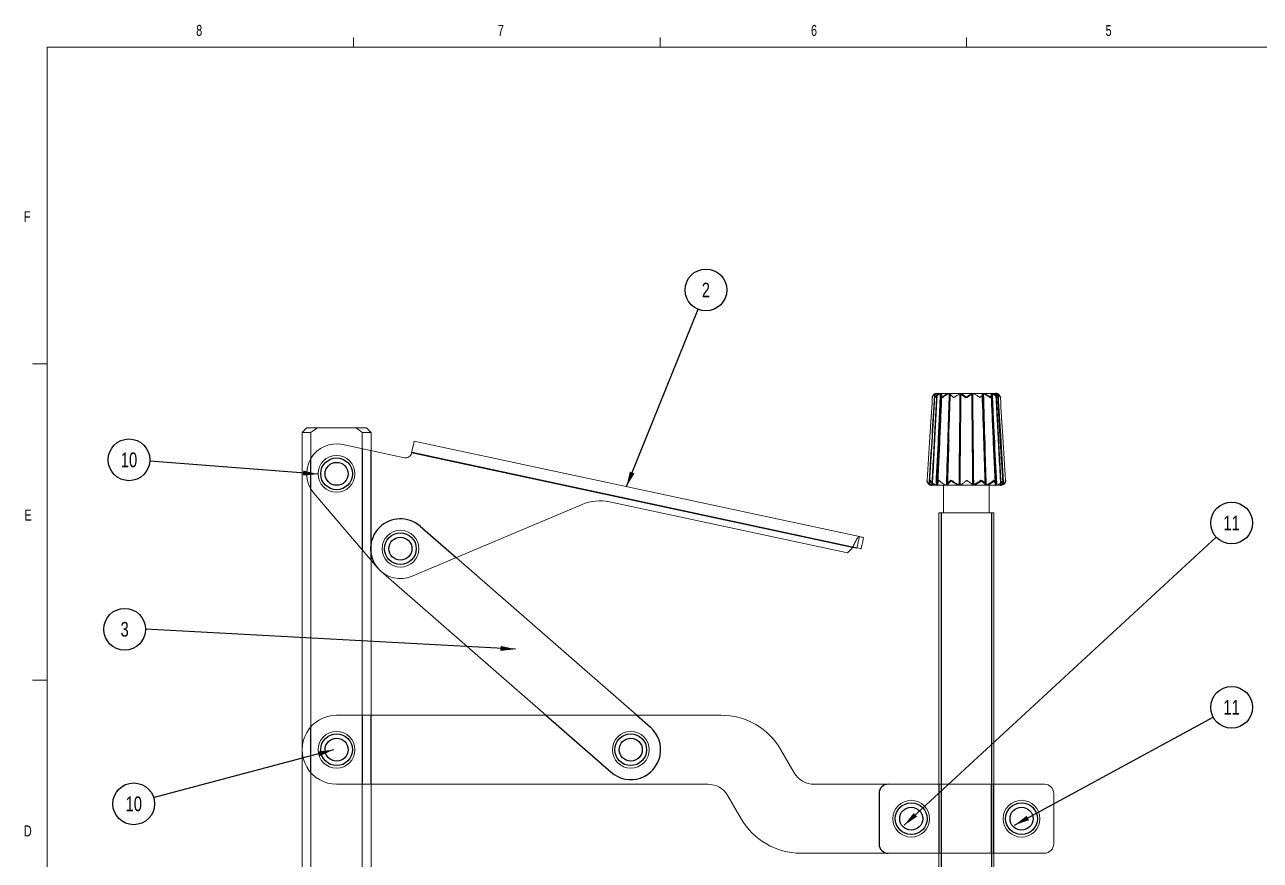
# Model space of a CAD drawing. Header units: millimetres. Extents: x 7 to 553, y 4 to 429.
# Drawn here: x 8.4 to 277.2, y 246.4 to 428.1 of the extents above; entities that cross this region are included whole.
import ezdxf
from ezdxf.enums import TextEntityAlignment as Align
from ezdxf.lldxf.tags import DXFTag

# ---------------------------------------------------------------- set-up
doc = ezdxf.new("R2010")
doc.units = ezdxf.units.MM
for name, color, linetype in [('DIM', 2, 'Continuous'), ('HIDDEN', 3, 'HIDDEN'), ('TITLEBLOCK', 6, 'Continuous')]:
    doc.layers.add(name, color=color, linetype=linetype)
doc.layers.add('OBJECT', color=4, linetype='Continuous', lineweight=15)
doc.styles.add('SLDTEXTSTYLE0', font='TXT', dxfattribs={"width": 0.75})
tags = doc.linetypes.add('HIDDEN', pattern=[1.905, 1.27, -0.635]).pattern_tags.tags
tags[6:7] = [DXFTag(74, 4), DXFTag(75, 0), DXFTag(340, '0'), DXFTag(46, 1.0), DXFTag(50, 0.0), DXFTag(44, 0.0), DXFTag(45, 0.0)]
tags[4:5] = [DXFTag(74, 4), DXFTag(75, 0), DXFTag(340, '0'), DXFTag(46, 1.0), DXFTag(50, 0.0), DXFTag(44, 0.0), DXFTag(45, 0.0)]
doc.dimstyles.new('SLDDIMSTYLE0', dxfattribs={"dimtxt": 3.302, "dimasz": 3.302, "dimexe": 0, "dimexo": 0.0625, "dimgap": 0.8254999999999999, "dimtad": 0, "dimtih": 1, "dimtoh": 1, "dimdec": 0, "dimrnd": 1e-09, "dimzin": 0, "dimdsep": 46, "dimtxsty": 'Standard', "dimsah": 1, "dimcen": 0.09, "dimadec": 0, "dimazin": 0, "dimtfac": 1, "dimtdec": 0, "dimtofl": 0, "dimtmove": 0, "dimatfit": 3, "dimfxl": 1, "dimtolj": 1, "dimtzin": 0, "dimarcsym": 0})

# ---------------------------------------------------------------- blocks, each defined once
blk = doc.blocks.new('BALLOON')
at = {"layer": 'DIM'}
blk.add_circle((0, 0), 4.543068032436728, dxfattribs=at)
at = {"layer": 'DIM', "style": 'SLDTEXTSTYLE0', "width": 0.75}
blk.add_attdef('NO', text='', height=3.2, dxfattribs=at).set_placement((0, 0), align=Align.MIDDLE)
blk = doc.blocks.new('TITLEBLOCK-C')
at = {"layer": 'TITLEBLOCK', "lineweight": 0}
for p, q in [((79.95614840989396, 423.17925795053), (79.95614840989398, 425.3331577777872)), ((146.6311484098939, 423.17925795053), (146.631148409894, 425.333157777788)), ((213.3061484098939, 423.17925795053), (213.306148409894, 425.3331577777897)), ((13.28114840989403, 423.17925795053), (546.681148409894, 423.17925795053)), ((13.28114840989403, 423.17925795053), (13.28114840989403, 10.42925795053002)), ((13.28114840989402, 354.37065795053), (10.10614840989405, 354.37065795053)), ((13.28114840989401, 285.58745795053), (10.10614840989406, 285.58745795053))]:
    blk.add_line(p, q, dxfattribs=at)
at = {"layer": 'TITLEBLOCK', "char_height": 2.381250000000023, "attachment_point": 1, "style": 'SLDTEXTSTYLE0'}
for s, insert in [('8', (45.72281413285889, 428.0580120335755)), ('7', (111.33437548862, 428.053877201292)), ('6', (179.4610776398481, 428.0458823074075)), ('5', (243.549497102395, 428.0321937815494)), ('F', (8.235685620267066, 387.5431409657068)), ('E', (8.359305878927325, 322.6488986786163)), ('D', (8.23217631933064, 253.9615686581914))]:
    blk.add_mtext(s, dxfattribs=dict(at, insert=insert))
at = {"layer": 'TITLEBLOCK', "style": 'SLDTEXTSTYLE0', "width": 0.75}
blk.add_attdef('DRAWN_BY', text='', height=2, dxfattribs=at).set_placement((458.3021271050647, 53.41220079115445), align=Align.MIDDLE)
at = {"layer": 'TITLEBLOCK', "style": 'SLDTEXTSTYLE0'}
for tag, p in [('TITLE', (510.4318457715308, 38.59992199306127)), ('DWG_NO', (509.1645912511204, 21.28077688078579)), ('REV', (540.0011179144401, 20.85835870731566))]:
    blk.add_attdef(tag, text='', height=6, dxfattribs=at).set_placement(p, align=Align.MIDDLE)

msp = doc.modelspace()

# ---------------------------------------------------------------- linework, layer by layer
at = {"layer": 'HIDDEN'}
for p, q in [((70.68061252617244, 327.1078727096382), (70.68061252617244, 333.741122286773)), ((81.86095283859376, 335.8730705343249), (81.86095283859376, 313.8645243719283)), ((188.5334191054941, 314.4189556017581), (92.59423177250628, 335.0021647177699)), ((92.61520888217692, 335.0999396182659), (189.4723636240602, 314.3197865113679)), ((207.7707826823832, 321.9244975075188), (207.7707826823832, 202.9244975075188)), ((218.7707826823833, 321.9244975075188), (218.7707826823832, 202.9244975075188)), ((94.43921159514193, 319.0451421663228), (102.2768815190435, 312.2057904377642)), ((81.86095283859376, 277.9244975075188), (81.86095283859376, 262.9244969114724)), ((121.7899632782579, 277.9244975075188), (135.9970924794109, 265.5269907899075)), ((141.5621054501176, 277.9244975075188), (144.5444760055185, 275.3220022544327)), ((70.68061252617244, 265.4244945272866), (70.68061252617244, 275.4244998917046)), ((194.2707826823833, 260.9244975075188), (194.2707826823832, 249.9244975075188))]:
    msp.add_line(p, q, dxfattribs=at)
for centre, radius in [((76.27078268238311, 330.4244975075188), 3.449999999999947), ((76.27078268238311, 330.4244975075188), 2.500000000000061), ((76.27078268238384, 330.4244975075188), 2.499999999999999), ((90.1655216483746, 314.1476357379098), 3.449999999999996), ((90.1655216483746, 314.1476357379098), 2.500000000000012), ((90.16552164837532, 314.1476357379098), 2.499999999999999), ((76.27078268238313, 270.4244975075188), 3.449999999999985), ((76.27078268238313, 270.4244975075188), 2.5), ((76.27078268238313, 270.4244975075188), 2.500000000000012), ((140.2707826823831, 270.4244975075188), 3.449999999999985), ((140.2707826823831, 270.4244975075188), 2.5), ((140.2707826823831, 270.4244975075188), 2.500000000000033), ((201.2707826823832, 255.4244975075188), 3.449999999999985), ((225.2707826823832, 255.4244975075188), 3.450000000000024), ((201.2707826823832, 255.4244975075188), 2.5), ((201.2707826823832, 255.4244975075188), 2.500000000000012), ((225.2707826823832, 255.4244975075188), 2.5), ((225.2707826823832, 255.4244975075188), 2.499999999999995)]:
    msp.add_circle(centre, radius, dxfattribs=at)
for centre, radius, start, end in [((90.16552336435825, 314.1476337277327), 6.499999999999996, 48.8912365026664, 220.4856969983372), ((140.2722302500517, 270.4232346980801), 6.500000566636671, 228.8742805571072, 48.90811415894645), ((196.2707826823833, 260.9244975075188), 2, 90.00000000000081, 180), ((196.2707826823833, 249.9244975075188), 2.000000000000028, 180, 270)]:
    msp.add_arc(centre, radius, start, end, dxfattribs=at)
for points, knots in [([(206.3088056773782, 347.3571281768444), (206.1405747960579, 344.4497484996219), (205.7784437714214, 338.191370886326), (205.4055656972775, 331.9333534918586), (205.2059111327768, 328.5825484320584)], [0, 0, 0, 0, 0.4645580463290981, 1, 1, 1, 1]), ([(206.8200049132944, 347.9135589562419), (206.7747691442864, 347.0191682441237), (206.6386929864825, 344.3287032791327), (206.3974382190914, 339.6645062832934), (206.0931098222722, 333.9217765018809), (205.8779402131336, 329.9507338628597), (205.7682214257794, 327.9534040175745), (205.7668802470804, 327.9289890900317)], [0, 0, 0, 0, 0.1342469731039029, 0.4038355641426043, 0.7001323583000024, 0.9963344828788132, 1, 1, 1, 1]), ([(206.8607744903207, 347.9135533683065), (206.8158153075413, 347.0191645259582), (206.6805709923103, 344.3287017760654), (206.4408321579801, 339.6645071387592), (206.1385465691387, 333.9217727978121), (205.9245963104491, 329.9507407555972), (205.8156865814821, 327.953405880748), (205.814355346644, 327.9289918839994)], [0, 0, 0, 0, 0.1342467662809311, 0.4038354537430334, 0.7001323391000421, 0.9963346316181569, 1, 1, 1, 1]), ([(205.8754650086999, 347.0809277035358), (205.8793242390067, 347.1053869237776), (205.9050059486232, 347.2681537300463), (206.051769310687, 347.5294259074578), (206.3721789427161, 347.7807917591117), (206.6446273004283, 347.8854955845418), (206.7927763722363, 347.9092019311001), (206.8200049132944, 347.9135589562419)], [0, 0, 0, 0, 0.06848406324620446, 0.4557353891376262, 0.7347386814572818, 0.951247222713638, 1, 1, 1, 1]), ([(206.3343015641809, 347.3556091897252), (206.3267334736033, 347.2696209863728), (206.3177497054323, 347.1675479368449), (206.3588488698482, 347.0522574422403), (206.3709084364594, 347.0238127905477), (206.3789416865982, 347.0114433729424), (206.3854047796878, 347.0093234859896), (206.3964833412462, 347.0174990691274), (206.4318872550218, 347.07549857254), (206.5640698648081, 347.2679417839088), (206.8466685366825, 347.5432103947097), (207.278013639046, 347.7890924451864), (207.5862480811108, 347.8879399329862), (207.7378324348377, 347.9101254462315), (207.7613112659097, 347.9135617502096)], [0, 0, 0, 0, 0.1761828406447404, 0.2091393832873298, 0.22631451629449, 0.2353456700585651, 0.2412588905824395, 0.2471663641673877, 0.269215826308539, 0.3563102839363493, 0.6257878630771664, 0.8204278189148553, 0.9721861471762717, 1, 1, 1, 1]), ([(207.6003340215326, 347.6865462847117), (207.4985150874163, 345.506072413529), (207.3546012765697, 342.4241279109943), (207.0460872092564, 335.9234075124419), (206.8368432839109, 331.6049430088716), (206.6712764234186, 328.1879042163554)], [0, 0, 0, 0, 0.3355012073711638, 0.4742070589869014, 1, 1, 1, 1]), ([(207.7613112659097, 347.9135617502096), (207.7226810004162, 347.0191700893365), (207.6064753113114, 344.3287045190514), (207.400403383076, 339.6645082220885), (207.1406183212958, 333.9217683206042), (206.9564057561291, 329.9507487111499), (206.8629451327792, 327.953402777164), (206.8618026704431, 327.9289872273865)], [0, 0, 0, 0, 0.1342471023833901, 0.403835615507055, 0.7001323080062898, 0.9963344183719226, 1, 1, 1, 1]), ([(207.877406212771, 347.9135463833871), (207.8395653891356, 347.0191599016004), (207.7257340488997, 344.3287001776939), (207.5240271666888, 339.6645075278652), (207.269808827156, 333.9217688071804), (207.089573779428, 329.9507518242024), (206.9981334332008, 327.9534089859752), (206.9970158071161, 327.9289965406123)], [0, 0, 0, 0, 0.134246528424105, 0.4038353498789403, 0.7001324204358925, 0.996334880140708, 0.9999999999999999, 0.9999999999999999, 0.9999999999999999, 0.9999999999999999]), ([(207.6165166825891, 347.6857392937007), (207.6165280260949, 347.6233044368312), (207.6165586375584, 347.4548183995166), (207.7672877903042, 347.2131832896972), (207.8982038172664, 347.0523674935529), (207.9247696235452, 347.0239650047006), (207.9412436939182, 347.0116943376123), (207.9538439936103, 347.0097506775102), (207.9746042750349, 347.0183836292831), (208.0375023595779, 347.0789753188225), (208.2469488634011, 347.2728681305198), (208.6176528716949, 347.5489260736202), (209.0899472677212, 347.7930709432028), (209.3883922152122, 347.8892373281808), (209.5228211135855, 347.9106096957833), (209.5413890809656, 347.9135617502096)], [0, 0, 0, 0, 0.1260859458526717, 0.3402541856098911, 0.3666525176405548, 0.3804000715046486, 0.3876508482696773, 0.3924531151039943, 0.3972475432006806, 0.4156516279972793, 0.4883637469129254, 0.7031218933310607, 0.8594596187311458, 0.980587885145547, 1, 1, 1, 1]), ([(209.5378575057626, 347.9244973398808), (209.4485440568486, 344.9079084787698), (209.2511477507078, 338.24078829061), (209.0461939522901, 331.5745472678988), (208.9324382276178, 327.9289872273865)], [0, 0, 0, 0, 0.45245754928315, 1, 1, 1, 1]), ([(209.5413890809656, 347.9135617502096), (209.5152503262128, 347.019170085661), (209.4366209861463, 344.3287042616535), (209.2971276682966, 339.6645076805527), (209.1211657235871, 333.9217715930619), (208.9966044022528, 329.9507425771952), (208.9332131247371, 327.9534027766277), (208.9324382276178, 327.9289872273865)], [0, 0, 0, 0, 0.1342470934780463, 0.403835625142262, 0.7001323273073611, 0.9963344074321446, 1, 1, 1, 1]), ([(211.8892309398294, 347.9135589562419), (211.8795617164612, 347.0191682345707), (211.850475206682, 344.3287035010853), (211.7988021404213, 339.6645075390244), (211.7335046136454, 333.9217713852826), (211.6873956295538, 329.9507437679592), (211.6638260602801, 327.9534040184395), (211.6635379523874, 327.9289890900317)], [0, 0, 0, 0, 0.1342469896740638, 0.4038355749260865, 0.7001323495470102, 0.9963345008182066, 1, 1, 1, 1]), ([(211.8892309398294, 347.9135589562419), (211.9107127493741, 347.9025639248351), (211.97164332571, 347.8713778369474), (212.1622236821903, 347.7400250543854), (212.5140933710475, 347.4769137817369), (212.8561392696827, 347.2135566510236), (213.0717684314211, 347.0520384053879), (213.1131037525261, 347.023376878468), (213.1374057018072, 347.0107233354945), (213.1549795868235, 347.0080926403962), (213.1808956724323, 347.0150025083269), (213.2529907282974, 347.0659331018168), (213.5020359606244, 347.2544106407046), (213.8666229297714, 347.5292170332912), (214.2169691142545, 347.7808322611101), (214.3822678707152, 347.8854875223613), (214.4372939011767, 347.9091976076259), (214.4474026889444, 347.9135533683065)], [0, 0, 0, 0, 0.04964622272217969, 0.1408155563926021, 0.2821545713434152, 0.4579798219067316, 0.4796539052418745, 0.4909754961000428, 0.4968724372558985, 0.5006102137077726, 0.5043501764692999, 0.517182933908262, 0.5678383134124124, 0.7475015140190296, 0.8769414631544347, 0.9773930152412758, 1, 1, 1, 1]), ([(214.4474026889444, 347.9135533683065), (214.4556744386746, 347.0191645186175), (214.4805571662627, 344.3287018196277), (214.5245560703461, 339.664507598809), (214.5799293810931, 333.9217706922662), (214.6191738587266, 329.9507461082363), (214.6390862508911, 327.9534058812072), (214.6393296451211, 327.9289918839994)], [0, 0, 0, 0, 0.1342467739374929, 0.4038354658202291, 0.7001323626258003, 0.9963346416586956, 1, 1, 1, 1]), ([(217.4067733020426, 327.9289965406123), (217.3236457782198, 330.9406426712903), (217.1274738515415, 337.6044930731877), (216.8949166066075, 344.2738035267446), (216.7676177949548, 347.9244973398808)], [0, 0, 0, 0, 0.4526130042140708, 1, 1, 1, 1]), ([(216.779777142489, 347.7889945618871), (216.8040791705544, 347.8330059292485), (216.8338593326596, 347.8869382862915), (216.8275991545106, 347.9094122436705), (216.8264475793481, 347.9135463833871)], [0, 0, 0, 0, 0.8160475413001941, 1, 1, 1, 1]), ([(216.8264475793482, 347.9135463833872), (216.8839883265669, 347.9025533744043), (217.0472526400002, 347.8713621551223), (217.3887238331876, 347.7400447961008), (217.8567679317667, 347.4767411534938), (218.188337919052, 347.213885772792), (218.3615993657648, 347.0513127234227), (218.3933541187225, 347.0219495673824), (218.4107470268457, 347.0083403758047), (218.4222779496568, 347.0039069157905), (218.4357214425284, 347.0069632973695), (218.4720450277079, 347.0414792515698), (218.597068495998, 347.1951051186496), (218.7581516562404, 347.4287412961673), (218.7770746996193, 347.5894797628212), (218.7849966020227, 347.6567709706786)], [0, 0, 0, 0, 0.06147696223439589, 0.1744328065988313, 0.3495439160432411, 0.5673976194232704, 0.5941744135332357, 0.6084013221645838, 0.6155767494297962, 0.6196037238835232, 0.6236714210514371, 0.6334323123271102, 0.6796526542824032, 0.8658904724177452, 1, 1, 1, 1]), ([(216.8264475793481, 347.9135463833871), (216.8513944670537, 347.0191598195465), (216.9264387774578, 344.3286990410193), (217.0594724343789, 339.6645084481594), (217.2269341409563, 333.9217682892281), (217.3458915431735, 329.9507525064381), (217.4060381625692, 327.9534089860388), (217.4067733020425, 327.9289965406123)], [0, 0, 0, 0, 0.1342464887699265, 0.4038353518410205, 0.7001324203370214, 0.9963348813817241, 1, 1, 1, 1]), ([(218.6641630859018, 347.9135389328065), (218.7277084161632, 347.902547708636), (218.9080359329447, 347.8713570585453), (219.2510509513736, 347.740046500062), (219.6722203288484, 347.4766634278739), (219.92016765221, 347.2141354688059), (220.0300884425079, 347.0509999392982), (220.0494373071053, 347.0212383442163), (220.0594999540984, 347.0070015908821), (220.0654365084435, 347.0018080372821), (220.0702555979087, 347.0020306846608), (220.080361504434, 347.0145276111836), (220.1091906330758, 347.0854020216566), (220.1719524210087, 347.2846501848144), (220.1562358436332, 347.5590896134154), (219.9842930698701, 347.814653519711), (219.7772435595464, 347.8821093595997), (219.680794808352, 347.9135319478872)], [0, 0, 0, 0, 0.0495219576528981, 0.1405323036794136, 0.2816289454463359, 0.457160472317948, 0.4786114292927737, 0.4902432790063091, 0.4960070404750948, 0.4989964528269727, 0.5014977891349452, 0.5051660840389237, 0.522120951253153, 0.5895404409502784, 0.763056715983407, 0.8896259942292591, 0.9999999999999999, 0.9999999999999999, 0.9999999999999999, 0.9999999999999999]), ([(218.6641630859018, 347.9135389328065), (218.7019975131626, 347.0191548727664), (218.8158098495758, 344.3286968192567), (219.0175511529614, 339.6645081582285), (219.2717602431838, 333.9217686799871), (219.4519897404565, 329.9507533854576), (219.5434358650484, 327.9534120903879), (219.5445534915567, 327.9290011972251)], [0, 0, 0, 0, 0.1342462059237249, 0.4038352224930767, 0.7001324721904927, 0.9963351109785705, 0.9999999999999999, 0.9999999999999999, 0.9999999999999999, 0.9999999999999999]), ([(218.7802431316018, 347.9135235659841), (218.8188742647523, 347.0191446743318), (218.9350836753785, 344.3286917831189), (219.1411217115453, 339.6645063757804), (219.4011538314224, 333.9217779712299), (219.5847205619155, 329.950736137717), (219.678619160883, 327.9534182974454), (219.6797666282297, 327.9290105104509)], [0, 0, 0, 0, 0.1342456030156954, 0.4038349676376434, 0.7001325599296954, 0.996335535358356, 1, 1, 1, 1]), ([(219.7125193805338, 328.1777900531951), (219.5739765292102, 331.1096861869471), (219.2672161317457, 337.6014655514001), (218.9679336603512, 344.0962150283391), (218.8038167686105, 347.6577269733015)], [0, 0, 0, 0, 0.4516321287513598, 1, 1, 1, 1]), ([(219.680794808352, 347.9135319478872), (219.7406646318221, 347.902542414015), (219.9106012025874, 347.8713493422416), (220.2029581942452, 347.7400197003707), (220.5131985407011, 347.4768535102999), (220.639659555958, 347.2136817023513), (220.6698489732883, 347.0511389414841), (220.6740320179644, 347.0203738028547), (220.6754114811372, 347.0083030381054), (220.6758645505548, 347.0043385289672)], [0, 0, 0, 0, 0.09980394727072912, 0.2832869643671738, 0.5677364313134, 0.9216140260566977, 0.9643524053677839, 0.9882919419266478, 1, 1, 1, 1]), ([(219.680794808352, 347.9135319478872), (219.7257529225967, 347.019150187308), (219.8609947424446, 344.3286944381835), (220.1007798662486, 339.6645094631539), (220.4028480593825, 333.9217632988198), (220.6173505902293, 329.9507662166525), (220.7258728162226, 327.953415195776), (220.7271990508676, 327.929005853838)], [0, 0, 0, 0, 0.1342459397764978, 0.4038351142518772, 0.7001325348706525, 0.9963353624796515, 1, 1, 1, 1]), ([(219.7215643853784, 347.9135268256131), (219.7668001615759, 347.0191468239804), (219.9028774260192, 344.328692625437), (220.1441342505801, 339.6645067118587), (220.4484451729727, 333.921776013684), (220.66360006307, 329.9507390673627), (220.7733478711112, 327.9534170559929), (220.7746890515924, 327.9290086478057)], [0, 0, 0, 0, 0.134245715788042, 0.4038350019220522, 0.7001325206557184, 0.9963354492684517, 1, 1, 1, 1]), ([(221.252256366694, 328.5424577891889), (221.0770199123454, 331.5155082955447), (220.7060902340803, 337.8086775558311), (220.3451592854451, 344.1022149854665), (220.1547411412836, 347.4225279763403)], [0, 0, 0, 0, 0.4724250029500175, 1, 1, 1, 1]), ([(209.4272014827371, 337.8059981744799), (209.3895849496612, 336.5110526108764), (209.2946507544856, 333.2429519959462), (209.195680666537, 329.9507537555173), (209.1355311257795, 327.9534120914702), (209.1347959966302, 327.9290011972251)], [0, 0, 0, 0, 0.3932999075573868, 0.9925850984527828, 1, 1, 1, 1]), ([(205.7668802470804, 327.9289890900317), (205.6858081739489, 327.9414278374727), (205.4920654071741, 327.9711534538454), (205.1856795609708, 328.1159831255092), (204.8819575166116, 328.3886426898093), (204.7637102975954, 328.6645625242512), (204.7389692937897, 328.8461686112827), (204.739205582968, 328.8800300709419), (204.7392365665079, 328.8844701722327)], [0, 0, 0, 0, 0.1253505458942109, 0.2995576730704948, 0.5677249832159577, 0.90967437028366, 0.9881560054075553, 1, 1, 1, 1]), ([(206.8618026704431, 327.9289872273865), (206.7754410509381, 327.941419985221), (206.5690582496016, 327.9711311856931), (206.2037176899978, 328.1161532505255), (205.7814801788913, 328.3874394391226), (205.5231492388753, 328.6685662551261), (205.4033573746425, 328.8577954789902), (205.3705208163862, 328.9164113104475), (205.3534961085052, 328.9470542683725), (205.3435980284879, 328.9608300261987), (205.3351846290421, 328.9631146819956), (205.3188047581783, 328.947633331466), (205.269689643931, 328.8486320094154), (205.1871663021381, 328.6203343097394), (205.2056932275955, 328.308539106926), (205.3938468800816, 328.059090943762), (205.602702448173, 327.9533424856955), (205.7343704400995, 327.9338114484603), (205.7668802470804, 327.9289890900317)], [0, 0, 0, 0, 0.05826057899408945, 0.1392283003631845, 0.2638589933056372, 0.4227842945545328, 0.4594312098412336, 0.4802307499113131, 0.4906414695877756, 0.4968227274041631, 0.5008317853647777, 0.5057771846397761, 0.5270456552624475, 0.6115256522345119, 0.7729026449440095, 0.8847620796828743, 0.9715468999596392, 1, 1, 1, 1]), ([(211.6635379523874, 327.9289890900317), (211.604849176486, 327.9414214723628), (211.4645928028573, 327.9711327899794), (211.1490389929146, 328.1161565388257), (210.6888903078034, 328.3874361682568), (210.2909872551086, 328.6685711932289), (210.0420456247273, 328.8577933003903), (209.9651909522515, 328.9164133777398), (209.92255234353, 328.9470551029003), (209.8971461507484, 328.9608325901179), (209.8760155474593, 328.9631168060728), (209.836164804388, 328.9476277142902), (209.7138226363762, 328.8486959218299), (209.4302999087635, 328.6191166576278), (209.1366748463843, 328.3161331194975), (208.9618223783931, 328.0896779693996), (208.9485834709357, 328.0347354335046), (208.9462069005609, 328.0248724743786)], [0, 0, 0, 0, 0.06407192995402726, 0.1531212128505803, 0.2901949398683479, 0.4649862384244255, 0.5052922057183825, 0.5281680742146448, 0.5396179449361804, 0.5464150457110526, 0.5508271910131023, 0.5562633699053915, 0.5796543982362167, 0.672566401542107, 0.8500552134338839, 0.9730827986558034, 1, 1, 1, 1]), ([(217.4067733020425, 327.9289965406123), (217.410127893223, 327.9414279335389), (217.4181462977129, 327.9711424148256), (217.3372738813761, 328.1161567193106), (217.1088071995935, 328.3874547665813), (216.8049219621273, 328.6681212117001), (216.5733396816075, 328.857253520573), (216.4980857026169, 328.9158542010831), (216.4548383209343, 328.9472878604303), (216.429671791122, 328.9620864175519), (216.4106062502917, 328.9660977389021), (216.3836676200581, 328.958981488187), (216.309259327854, 328.9038496333103), (216.0452988835905, 328.7056336678913), (215.6237742457861, 328.4036903708945), (215.1424214659495, 328.117401034815), (214.8296750006537, 327.9689090876936), (214.6888254883751, 327.9393716258726), (214.6393296451211, 327.9289918839994)], [0, 0, 0, 0, 0.0582047678331479, 0.1391255585582078, 0.2636888869222636, 0.422521277690504, 0.458669414573245, 0.4795309493596203, 0.4900207113726863, 0.4963006804282235, 0.4999731828515482, 0.5036576416278564, 0.5159712171405757, 0.5645792939328903, 0.7336656545376259, 0.8546533186029196, 0.9489238092235522, 1, 1, 1, 1]), ([(219.5445534915567, 327.9290011972251), (219.5806787333726, 327.9414324731674), (219.667039203124, 327.9711504979061), (219.7321098042177, 328.1161523810437), (219.68267722916, 328.3874727645876), (219.5009254144845, 328.6676957748977), (219.3332847604356, 328.8566309362392), (219.2767177831932, 328.9151029588099), (219.2432106221206, 328.9472075777436), (219.223943535527, 328.9627764023953), (219.2096702387578, 328.9683077161153), (219.1892967375265, 328.9630389838896), (219.1344479015525, 328.9078060079706), (218.9257386405478, 328.7124124650342), (218.5489904615883, 328.4085839994395), (218.044910853714, 328.1206591988155), (217.670862944502, 327.9698280814982), (217.4761039851796, 327.9397159258816), (217.4067733020426, 327.9289965406123)], [0, 0, 0, 0, 0.0581636071340107, 0.1390450605182821, 0.2635448135050384, 0.4222952229249095, 0.4579609241639109, 0.4788475515545799, 0.4894194933043235, 0.495860487578526, 0.4993204725313464, 0.5028162365792487, 0.514840367656919, 0.5620578533056111, 0.7317930269318481, 0.8531926920889606, 0.9477392414582955, 1, 1, 1, 1]), ([(221.802496644938, 328.8883873149815), (221.8029594805712, 328.8987461071732), (221.8042064199062, 328.92665403932), (221.8022563707419, 328.9661437063493), (221.8013186220964, 328.9730847019091), (221.8012794241501, 328.9649808981322), (221.8017036274965, 328.912808977505), (221.7847544161376, 328.7174082203368), (221.6556932160665, 328.4149462260838), (221.3330447841508, 328.1243109963413), (221.0120249477543, 327.9709220323022), (220.8027588723657, 327.9401255553724), (220.7271990508676, 327.929005853838)], [0, 0, 0, 0, 0.02294151601804468, 0.06180742508639234, 0.06692017214998912, 0.07202509924231161, 0.0932115070009007, 0.177047042645173, 0.4954257281071385, 0.7228542552848566, 0.8999308274847898, 1, 1, 1, 1]), ([(220.7271990508676, 327.929005853838), (220.7907422627806, 327.9414099874145), (220.9426666495126, 327.9710668198252), (221.1392588760553, 328.1168011664431), (221.2646728492199, 328.3160033263691), (221.2347753774981, 328.4825438696576), (221.2243166894555, 328.5408028289738)], [0, 0, 0, 0, 0.1759420932672986, 0.4206569642173618, 0.7973351011990961, 1, 1, 1, 1])]:
    msp.add_open_spline(points, degree=3, knots=knots, dxfattribs=at)
for points in [[(209.5413890809656, 347.9135617502096), (209.5375445813775, 347.8794180676404)], [(83.77078251474504, 311.6272714808646), (83.77078251474504, 335.463327251381)], [(83.77078251474504, 262.9244969114724), (83.77078251474504, 277.9244975075188)], [(207.2707799405694, 262.9244969114724), (207.2707799405694, 247.9244963154259)], [(207.770788404429, 262.9244969114724), (207.770788404429, 247.9244963154259)], [(218.7707808942438, 247.9244963154259), (218.7707808942438, 262.9244969114724)], [(219.2707893581033, 247.9244963154259), (219.2707893581033, 262.9244969114724)]]:
    msp.add_open_spline(points, degree=1, dxfattribs=at)
at = {"layer": 'OBJECT'}
for p, q in [((206.8610976813047, 347.9244975075189), (208.811381194079, 347.9244973398808)), ((208.811381194079, 347.9244973398808), (219.6802828227078, 347.9244975075188)), ((70.68061252617244, 339.4244974600214), (68.77078285002116, 339.4244974600214)), ((69.77078254827265, 340.4244975075188), (72.11747096412782, 340.4244975075188)), ((70.68061252617244, 333.741122286773), (70.68061252617244, 339.4244974600214)), ((72.11747096412782, 340.4244975075188), (80.42409440063838, 340.4244975075188)), ((80.42409440063838, 340.4244975075188), (82.77078281649355, 340.4244975075188)), ((81.86095283859376, 339.4244974600214), (81.86095283859376, 335.8730705343249)), ((83.77078251474504, 339.4244974600214), (81.86095283859376, 339.4244974600214)), ((91.02947573670153, 333.9060157425764), (77.63429312543082, 336.7798762744926)), ((189.9967876405359, 316.7641636803809), (93.13963476129774, 337.544316088787)), ((92.59423177250628, 335.0021647177699), (92.57325390705675, 334.9043894670098)), ((204.7392365665079, 328.8844701722327), (204.7408756942392, 328.846017725772)), ((205.7377893363166, 327.9244975076336), (208.0298599929452, 327.9244973212543)), ((208.0298599929452, 327.9244973212543), (220.8035911676957, 327.9244975076336)), ((70.68061252617244, 275.4244998917046), (70.68061252617244, 327.1078727096382)), ((71.32709195398692, 326.2043175175849), (85.22183093194126, 309.9274553981282)), ((92.69389478636604, 308.1595367678621), (129.6609048121225, 323.7682292107339)), ((135.6484194428564, 324.3332755640212), (187.4185186395478, 313.2262937959461)), ((207.2707799405694, 321.9244972691002), (219.2707893581033, 321.9244972691002)), ((81.86095283859376, 313.8645243719283), (81.86095283859376, 277.9244975075188)), ((102.2768815190435, 312.2057904377642), (141.5621054501176, 277.9244975075188)), ((85.89183102854494, 309.2501283511582), (121.7899632782579, 277.9244975075188)), ((76.27078268238313, 277.9244975075188), (159.9406537742258, 277.9244975075188)), ((172.9310367202276, 270.4244975075188), (175.8177880661757, 265.4244975075188)), ((70.68061252617244, 238.4244994148675), (70.68061252617244, 265.4244945272866)), ((76.27078268238323, 262.9244975075188), (157.0539043175128, 262.9244975075188)), ((81.86095283859376, 262.9244969114724), (81.86095262613257, 238.4244975075188)), ((180.1479150850979, 262.9244975075188), (182.2707814306856, 262.9244969114724)), ((182.2707814306856, 262.9244969114724), (182.5295996994615, 262.9244969114724)), ((182.5295996994615, 262.9244969114724), (193.1535017819047, 262.9244969114724)), ((193.1535017819047, 262.9244969114724), (194.0593731732011, 262.9244969114724)), ((194.0593731732011, 262.9244969114724), (230.2707818479181, 262.9244969114724)), ((232.2707859010339, 260.9245003089371), (232.2707859010339, 249.9245003685418)), ((161.384032401526, 260.4244992956582), (164.2707826823832, 255.4244975075187)), ((177.2611637391499, 247.9244975075188), (182.2707814306856, 247.9244963154259)), ((182.5295996994615, 247.9244963154259), (182.2707814306856, 247.9244963154259)), ((182.5295996994615, 247.9244963154259), (193.1535017819047, 247.9244963154259)), ((194.0593731732011, 247.9244963154259), (193.1535017819047, 247.9244963154259)), ((194.0593731732011, 247.9244963154259), (230.2707818479181, 247.9244963154259))]:
    msp.add_line(p, q, dxfattribs=at)
at = {"layer": 'OBJECT', "flags": 128}
for points in [[(92.59423177250628, 335.0021647177699), (92.70063351401095, 335.4981135465267), (92.8029486120582, 335.9750037901166), (92.89724129744772, 336.414508417255), (92.9798905880094, 336.7997371945593), (93.04771881111864, 337.1158862840447), (93.09811826356653, 337.3508063498947), (93.12915551968817, 337.4954693839016), (93.13963476129774, 337.544316088787)], [(190.9146917194963, 316.5672317966881), (190.8567932576776, 316.5796556398335), (190.6835076541543, 316.616832174367), (190.3961313099504, 316.6784857288065), (189.9967876405359, 316.7641636803809)], [(190.3902677030206, 314.1228564903203), (190.3323617906213, 314.1352784708205), (190.1590836376787, 314.172455005354), (189.8717072934747, 314.2341104224387), (189.4723636240602, 314.3197865113679)]]:
    msp.add_lwpolyline(points, dxfattribs=at)
at = {"layer": 'OBJECT'}
for centre, radius in [((76.27078268238311, 330.4244975075188), 4.00000000000004), ((90.1655216483746, 314.1476357379098), 3.999999999999991), ((76.27078268238313, 270.4244975075188), 4.000000000000002), ((140.2707826823831, 270.4244975075188), 4.00000000000004), ((201.2707826823832, 255.4244975075188), 4.000000000000002), ((225.2707826823832, 255.4244975075188), 3.999999999999963)]:
    msp.add_circle(centre, radius, dxfattribs=at)
for centre, radius, start, end in [((206.8631543603986, 346.9244996224855), 1.000000000000022, 90.11783911497, 171.0003703349306), ((219.6802828227078, 346.9244975075188), 1.000000000000001, 8.798939192558649, 90), ((76.27078303334108, 330.4244974322229), 6.500000000000009, 77.89108009101761, 220.4857153683609), ((91.30217812697927, 335.1770914312499), 1.29999999999998, 257.8910633288408, 347.8910825331698), ((205.7377893363166, 328.9244975076336), 0.9999999999999805, 188.1799044607737, 270.0000000000008), ((220.8031488270827, 328.9244974098011), 1.000000000000031, 270.0253442510581, 357.9305940729294), ((133.550710925141, 314.5557697995276), 9.999999999999977, 77.8910760843816, 112.8910849210461), ((176.3028623958843, 324.7346466873336), 16.0000000000001, 314.0055873295564, 319.8545132525015), ((90.16552164837532, 314.1476357379098), 6.500000000000027, 220.4857202956176, 292.8910769270262), ((76.27078268238313, 270.4244975075188), 7.500000000000057, 90, 270.0000000000008), ((159.9406556634609, 262.9244975075189), 15.00000000000007, 29.99999999999936, 90.00000721634659), ((180.1479150850978, 267.9244975075188), 5, 210.0000000000001, 270.0000000000011), ((157.0539064149868, 257.9244975075192), 5.000000000000051, 30.00002366046656, 90.00002403528072), ((230.2707859010368, 260.9244969114765), 2.000000000000015, 9.733007842475999e-05, 90.00011611329728), ((177.2611637391497, 262.9244975075188), 15, 210.0000000000006, 270.0000000000009), ((230.270785901038, 249.9244963154218), 2.000000000000014, 269.9998838866685, 0.000116113334563073)]:
    msp.add_arc(centre, radius, start, end, dxfattribs=at)
for points, knots in [([(205.8655855388284, 347.0190469063881), (205.6900682136458, 344.1663495546889), (205.319551718663, 338.1443148472986), (204.9387628280854, 332.1229343170759), (204.7383573979974, 328.9539412483635)], [0, 0, 0, 0, 0.4737098821762687, 1, 1, 1, 1]), ([(206.3869026631952, 347.4240166954759), (206.1964542713614, 344.1032074948223), (205.8354855699655, 337.8090709405483), (205.4645240232305, 331.5153021930999), (205.2892831296564, 328.5421485900941)], [0, 0, 0, 0, 0.5276036152089197, 1, 1, 1, 1]), ([(206.8607744903207, 347.9135533683065), (206.80084242297, 347.9025598903793), (206.6308359791662, 347.8713752146282), (206.338450425522, 347.7400215737395), (206.0282042503946, 347.4769072342345), (205.9017020316807, 347.2135739637009), (205.8716190315709, 347.0520333706687), (205.8676103924113, 347.0233780749527), (205.8660226717218, 347.0107238068319), (205.8654864497426, 347.0080919951162), (205.8657483624079, 347.0150068453951), (205.8674213498428, 347.0418097384741), (205.8724632436792, 347.0663295037253), (205.8754650086999, 347.0809277035358)], [0, 0, 0, 0, 0.09259777387007083, 0.2626676992077736, 0.5263335253127188, 0.8543312542647347, 0.8947598450890129, 0.9158817860165155, 0.9268816216105004, 0.9338550537967446, 0.9408322323963498, 0.9647736067221316, 1, 1, 1, 1]), ([(206.8200049132944, 347.9135589562419), (206.7727284805209, 347.9025863949363), (206.638633264138, 347.8714637425653), (206.4465710215874, 347.7391490143225), (206.3122026238203, 347.5554630940437), (206.3292294358571, 347.4014794727419), (206.3343015641809, 347.3556091897252)], [0, 0, 0, 0, 0.1451099479609105, 0.4115909075534789, 0.8247184254280496, 1, 1, 1, 1]), ([(207.877406212771, 347.9135463833872), (207.81383557213, 347.9025542095097), (207.6334760892833, 347.8713677565197), (207.2904343577625, 347.7400303858605), (206.8692040391188, 347.4768299324319), (206.6212950844063, 347.2137136390958), (206.5111601094876, 347.0516838978034), (206.4916737965268, 347.0227219030604), (206.4811302737341, 347.0096416322568), (206.4742075791037, 347.0061965093964), (206.4641825093725, 347.0122434331102), (206.439938062297, 347.0667266305127), (206.374926779141, 347.2549748011593), (206.3725003378787, 347.5318347414541), (206.5369870459628, 347.7821141720437), (206.7250185757403, 347.8858978332211), (206.8401457169323, 347.9093509748566), (206.8607744903207, 347.9135533683065)], [0, 0, 0, 0, 0.04960011316666563, 0.1407229920868633, 0.2819926174167692, 0.4577344959657891, 0.4793833018014441, 0.4907598867663907, 0.4965975196216326, 0.5001086604278139, 0.5036351497041348, 0.5170242291330311, 0.5696145809325127, 0.7486392739320255, 0.8778149070208414, 0.9781065648949788, 1, 1, 1, 1]), ([(207.7377525300622, 347.6577572412851), (207.5736372577659, 344.0962351313013), (207.2743576398827, 337.6014649539445), (206.9675839345855, 331.109665646209), (206.8290350169778, 328.1777593195501)], [0, 0, 0, 0, 0.5483676885751287, 1, 1, 1, 1]), ([(209.7151217193246, 347.9135389328065), (209.6575955688876, 347.9025479075182), (209.4943488296639, 347.8713577613773), (209.1529006840532, 347.7400379059862), (208.6848552824126, 347.47674338141), (208.35325999215, 347.2138927966137), (208.1800194080283, 347.0513063092578), (208.1482445136925, 347.0219526000548), (208.1308534546261, 347.0083404490521), (208.1193213183498, 347.0039075008318), (208.105895082385, 347.0069675479404), (208.0695446337697, 347.0414615137801), (207.94361945698, 347.1955634193947), (207.7755641229628, 347.4555391701404), (207.714064785275, 347.7247296217145), (207.7759898819911, 347.8699583696786), (207.8532672330113, 347.903171622512), (207.877406212771, 347.9135463833871)], [0, 0, 0, 0, 0.04954124429745295, 0.1405873072890277, 0.2817400559646503, 0.457340801527818, 0.4789234575831052, 0.4903933206666187, 0.4961771054616501, 0.4994230458258018, 0.5026990616007176, 0.5105692598094635, 0.5478260953788828, 0.6979493636128435, 0.8486364958409834, 0.9527188689181041, 1, 1, 1, 1]), ([(209.7739515037179, 347.9244973398808), (209.6659718455734, 344.9076944306954), (209.4272396294016, 338.2378451587202), (209.2346267568941, 331.5741649279828), (209.1347959966302, 327.9290011972251)], [0, 0, 0, 0, 0.4523045103674358, 1, 1, 1, 1]), ([(209.7151217193246, 347.9135389328065), (209.6901512985042, 347.019156577338), (209.6150360691061, 344.328703889983), (209.5194816623582, 340.9594799451324), (209.4470659204841, 338.4848237096757), (209.4272014827371, 337.8059981744799)], [0, 0, 0, 0, 0.265445075213187, 0.798503471793484, 1, 1, 1, 1]), ([(212.0941666097284, 347.9135319478872), (212.0514308433396, 347.902541936748), (211.9301336053148, 347.8713489078241), (211.6422572717252, 347.7400489712767), (211.1987116647518, 347.4766587415094), (210.8339238477401, 347.214126865679), (210.6241848041239, 347.0510015010467), (210.5850990562809, 347.0212365942132), (210.5638087466352, 347.0070051310188), (210.5507366316674, 347.0018066920015), (210.5393947310122, 347.002029878432), (210.513922469606, 347.0145367912409), (210.4329692853873, 347.0853939565991), (210.2027313570398, 347.2846675586163), (209.9308782014948, 347.5590920026617), (209.7312059552469, 347.8146631537409), (209.7202333195663, 347.882116025395), (209.7151217193246, 347.9135389328065)], [0, 0, 0, 0, 0.04950843568563332, 0.1405201547799479, 0.2816162280982532, 0.4571504074534449, 0.4786004960762154, 0.4902321292558758, 0.4959962969717593, 0.4989838571774981, 0.5014871657412392, 0.5051528667265114, 0.5221089352337522, 0.5895308002468456, 0.7630457407010226, 0.8896149034409926, 0.9999999999999999, 0.9999999999999999, 0.9999999999999999, 0.9999999999999999]), ([(212.0941666097284, 347.9135319478872), (212.0858948365294, 347.0191502404352), (212.0610119057914, 344.3286946942695), (212.017013695523, 339.6645075424997), (211.9616381806109, 333.9217709135464), (211.9223992142725, 329.9507502818748), (211.9024830481055, 327.9534151943923), (211.9022396535516, 327.929005853838)], [0, 0, 0, 0, 0.1342459402315641, 0.4038351091450941, 0.7001325302409941, 0.9963353333967941, 1, 1, 1, 1]), ([(214.6523383588434, 347.9135268256131), (214.6308878560939, 347.9025375984567), (214.5699956075709, 347.8713421174512), (214.379503978643, 347.7400573153281), (214.0280257502953, 347.4765979512259), (213.6856654283129, 347.2144065221048), (213.4715281471975, 347.0509032974334), (213.4311130516349, 347.0207580732969), (213.408807049703, 347.0056674602687), (213.3956736542979, 346.9995440763051), (213.3851201954595, 346.9988502095932), (213.3645449205245, 347.0066777087376), (213.3013861110928, 347.0558771575547), (213.0538106885279, 347.2411276886421), (212.6906399233888, 347.5179995862613), (212.3343800927492, 347.7738470678623), (212.16320722384, 347.8834035217778), (212.1059343918057, 347.9083966408314), (212.0941666097284, 347.9135319478872)], [0, 0, 0, 0, 0.04945357718066713, 0.1403854980555101, 0.2813550643168075, 0.4567348191861997, 0.4779159370295992, 0.4897806992323216, 0.4955811936422637, 0.4986641302264447, 0.5007897822956894, 0.5035044950188716, 0.5152907804473718, 0.5619640642519316, 0.7428547015089487, 0.8732219754714536, 0.9739510669919617, 1, 1, 1, 1]), ([(217.0001802177072, 347.9135235659841), (217.0032722180004, 347.9025349739936), (217.0120502864436, 347.8713387891813), (216.9479239959605, 347.7400598885423), (216.7419838620635, 347.4765580123344), (216.4742894809461, 347.214752936367), (216.2883298615228, 347.051059668945), (216.2527604761284, 347.0206548143775), (216.2327805702245, 347.0049237368768), (216.2216510118275, 346.9981804158738), (216.2136746385335, 346.9964953791206), (216.20054192032, 346.9999034208499), (216.1626285944554, 347.0299826579582), (216.012793630883, 347.147583856048), (215.6905697545072, 347.3893954818708), (215.2571563844992, 347.6637237144362), (214.8833343374011, 347.8516682295181), (214.7164376320738, 347.8963616304547), (214.6523383588434, 347.9135268256131)], [0, 0, 0, 0, 0.04940701092872399, 0.1402645803306328, 0.2811202384565033, 0.4563587403146476, 0.477157679400154, 0.4892905044943501, 0.4951898290111061, 0.4982012931422025, 0.5000336235577796, 0.5018721274093386, 0.509203592759145, 0.5379820842667523, 0.6536480702854188, 0.8169972461757031, 0.9297149485588158, 1, 1, 1, 1]), ([(214.6523383588434, 347.9135268256131), (214.6620074421508, 347.0191468125063), (214.6910937631876, 344.3286927784682), (214.7427732006527, 339.6645076444777), (214.8080398181923, 333.9217712474295), (214.8541674671645, 329.9507500741731), (214.8777432385593, 327.9534170569419), (214.8780313462854, 327.9290086478057)], [0, 0, 0, 0, 0.1342457288196866, 0.4038350112506263, 0.7001325436752308, 0.9963354695999891, 1, 1, 1, 1]), ([(218.7802431316018, 347.9135235659841), (218.8074018686856, 347.9025349787763), (218.884503897524, 347.8713390374786), (218.9565267545804, 347.7400610783218), (218.9274164591708, 347.4765387592074), (218.7749129027409, 347.2149635878739), (218.6453065427926, 347.051200278572), (218.6198559114806, 347.0207363274123), (218.605252090974, 347.004687553739), (218.5972208699646, 346.9977040731736), (218.5915005611476, 346.9956185644991), (218.5830015749998, 346.9979630882409), (218.5591530780447, 347.0210678477191), (218.4663514045391, 347.1133944052221), (218.2168307269613, 347.3379519051268), (217.8119217542668, 347.6136286904292), (217.3551976674548, 347.8353782150978), (217.1065049904979, 347.8901196834889), (217.0001802177072, 347.9135235659841)], [0, 0, 0, 0, 0.04940276811117907, 0.1402515013812392, 0.2810947285028567, 0.4563158741413815, 0.4769016489434032, 0.4891788247326096, 0.4951410156422833, 0.4981404275540749, 0.4998750793215266, 0.50161923715765, 0.5073583541802936, 0.529879648014889, 0.6201685339557058, 0.7921597522109052, 0.9111410621601904, 1, 1, 1, 1]), ([(217.609131071055, 327.9290105104509), (217.5148612475298, 330.9409553624045), (217.3099243210791, 337.607085880281), (217.1120480452282, 344.2742557973791), (217.0037117929101, 347.9244973398808)], [0, 0, 0, 0, 0.4525050976816289, 1, 1, 1, 1]), ([(219.7215643853784, 347.9135268256131), (219.7686567064806, 347.9025374583039), (219.9023406576411, 347.8713412460919), (220.0995279293662, 347.7400582410033), (220.2516713310198, 347.4765584002827), (220.2374784794208, 347.2147632254727), (220.1836417210964, 347.0510547646672), (220.1720968701926, 347.0206584779136), (220.1651761413769, 347.0049231933529), (220.1611288724099, 346.9981797308128), (220.158032994204, 346.9964948552139), (220.1525553631905, 346.9999034843187), (220.1354724911723, 347.0299815432311), (220.062877730251, 347.147576041371), (219.868451396795, 347.3893931306749), (219.509493581772, 347.6637216193078), (219.1059453180512, 347.8516669656148), (218.8706223646808, 347.8963589526199), (218.7802431316018, 347.9135235659841)], [0, 0, 0, 0, 0.04941165065936506, 0.1402679787045268, 0.2811239449040212, 0.4563611396165951, 0.4771607008295572, 0.489295262259805, 0.495193572988234, 0.4982045328605446, 0.5000367774606163, 0.5018756917554316, 0.509207071725898, 0.5379859326316715, 0.653647733075591, 0.8169956759332347, 0.9297145041637859, 1, 1, 1, 1]), ([(219.870352479899, 328.1866078153315), (219.7047654253466, 331.604078928411), (219.4955013840967, 335.9229782403835), (219.1869736428277, 342.4240460316405), (219.0430557915742, 345.5059050699052), (218.9412352771402, 347.6862911023262)], [0, 0, 0, 0, 0.5258313673827512, 0.6645301907925866, 0.9999999999999999, 0.9999999999999999, 0.9999999999999999, 0.9999999999999999]), ([(220.6758645505548, 347.0043385289672), (220.6760736199793, 347.0025438387213), (220.6764270267657, 346.999510130116), (220.6766348702378, 346.9988587869946), (220.6763655540751, 347.0066627789112), (220.6727174488109, 347.0559049750129), (220.6427831385997, 347.2410711077853), (220.5013892419362, 347.5180080722889), (220.1810430263839, 347.7738435013294), (219.9057374276545, 347.8833984836263), (219.7529477815868, 347.9083929054585), (219.7215643853784, 347.9135268256131)], [0, 0, 0, 0, 0.006108195479239954, 0.01032517184016884, 0.01570674926365223, 0.03907009293514547, 0.131601853027176, 0.4902236237334036, 0.7486791152029644, 0.9483780275298562, 1, 1, 1, 1]), ([(221.3359859914422, 328.5767993778053), (221.1362220994927, 331.9295208096552), (220.763258291236, 338.1891292956664), (220.4010352561123, 344.4490975560589), (220.2328232259393, 347.3561516851249)], [0, 0, 0, 0, 0.535612001827668, 1, 1, 1, 1]), ([(221.8028542728067, 328.9596623629394), (221.602567340542, 332.1267482713664), (221.222290266326, 338.1399721468806), (220.8522778125015, 344.1538496954914), (220.6758645505548, 347.0043385289672)], [0, 0, 0, 0, 0.5266868445266589, 0.9999999999999999, 0.9999999999999999, 0.9999999999999999, 0.9999999999999999]), ([(204.7392365665079, 328.8844701722327), (204.7387102619051, 328.9154242058704), (204.7381164893146, 328.950346295925), (204.7396518351915, 328.9645371269481), (204.7398697049852, 328.9577373228468), (204.740092905867, 328.9030777456604), (204.7599832329983, 328.7044055483673), (204.8950782777274, 328.4030309156632), (205.2196880094457, 328.1169444180402), (205.5381374588653, 327.9687849772799), (205.7426302309906, 327.9393249013166), (205.814355346644, 327.9289918839994)], [0, 0, 0, 0, 0.05792242907672013, 0.06534761537331865, 0.07281124896894511, 0.0958812010194938, 0.1869214128389574, 0.5027325901622359, 0.7287532759387316, 0.9048611721006119, 1, 1, 1, 1]), ([(205.814355346644, 327.9289918839994), (205.7509352816998, 327.9414238870924), (205.5993587123587, 327.9711368869217), (205.3982523965254, 328.1161560113528), (205.2612310448642, 328.3874542675524), (205.2937302266496, 328.6681327340262), (205.3729101533579, 328.8572458660354), (205.4030018845237, 328.9158583305646), (205.4215687285671, 328.9472812678064), (205.4326340662106, 328.9620825450397), (205.4408934081873, 328.9660965082389), (205.4521762423045, 328.9589766000557), (205.4831286357985, 328.903835080234), (205.6074827460659, 328.7056388624899), (205.8853026675605, 328.403673738971), (206.3330217449921, 328.117400362527), (206.7063963385362, 327.9689133088839), (206.9214536379643, 327.9393750524541), (206.9970158071161, 327.9289965406123)], [0, 0, 0, 0, 0.05821509864936494, 0.1391364853517605, 0.2636997403290602, 0.4225328829957881, 0.4586814676955355, 0.4795401468323295, 0.4900318290467495, 0.4963132592703631, 0.4999859494010111, 0.5036698330079274, 0.5159833642627998, 0.564598961182039, 0.7336807003936667, 0.8546695513874938, 0.9489369392707322, 1, 1, 1, 1]), ([(206.9970158071161, 327.9289965406123), (206.9608853798645, 327.9414281266012), (206.8745227826074, 327.9711433593204), (206.8094345299426, 328.1161531329379), (206.8589343325521, 328.3874661698594), (207.0406218525907, 328.6677205232115), (207.2083437250828, 328.8566158190195), (207.2648587330737, 328.9151099551933), (207.298394384322, 328.9471980571677), (207.3176508572853, 328.9627747502298), (207.331943568616, 328.9683048088764), (207.3522937249896, 328.9630311789862), (207.4072023413241, 328.9078000716364), (207.6158535274949, 328.7123879516748), (207.9926698089855, 328.4085658945242), (208.4967313078799, 328.1206502771429), (208.8707489294617, 327.9698301595984), (209.0654848848859, 327.9397186075861), (209.1347959966302, 327.9290011972251)], [0, 0, 0, 0, 0.0581759206565357, 0.1390579627176571, 0.2635582004263093, 0.4223086723067219, 0.4579752285576625, 0.4788563387735243, 0.48943003266706, 0.4958716974791441, 0.4993342850772921, 0.502827940039382, 0.5148551201941413, 0.5620808513410323, 0.731811323200173, 0.8532100034095315, 0.9477539839293124, 1, 1, 1, 1]), ([(209.1347959966302, 327.9290011972251), (209.1314368720132, 327.9414321193451), (209.1234065853468, 327.9711493461621), (209.2042698397971, 328.1161510710003), (209.4326520004686, 328.3874898323083), (209.7354645981887, 328.6671088346128), (209.9654828484732, 328.8556564084649), (210.039399531588, 328.9138286855397), (210.0829351547261, 328.9467024181481), (210.1074623404342, 328.9632382454733), (210.1243890590505, 328.9700244531565), (210.1388453247428, 328.9695713363936), (210.1726471788225, 328.9526269422479), (210.2867589332469, 328.8605137704131), (210.5915795022792, 328.6381856171008), (211.0329115836819, 328.3293235490714), (211.4826806653251, 328.0734996824695), (211.752323262816, 327.957214567718), (211.8690263654888, 327.9352553648847), (211.9022396535516, 327.929005853838)], [0, 0, 0, 0, 0.05811976344625449, 0.1389404724937964, 0.2633459578040734, 0.4219734565016744, 0.4569668814455036, 0.4778319863063085, 0.4885055451424014, 0.495251818875408, 0.4985398028425155, 0.5012552850139699, 0.505410845044421, 0.5251757400319174, 0.6039953549534628, 0.7634130688666594, 0.8777031650465497, 0.9651947556195778, 1, 1, 1, 1]), ([(211.9022396535516, 327.929005853838), (211.9321510490628, 327.9414409344507), (212.0036665190433, 327.9711720994152), (212.2181803524699, 328.1160435499274), (212.5903985657497, 328.3881883390322), (212.9686694740674, 328.6642241089511), (213.2243268796767, 328.8556433651558), (213.3176602327043, 328.9179029386461), (213.3680056565965, 328.9661093288768), (213.407654072418, 328.9730852028556), (213.4320300305477, 328.964988216929), (213.5036201861301, 328.9128803308294), (213.7790130826195, 328.7174898371426), (214.17834162147, 328.4150449069088), (214.570919511001, 328.1243763973535), (214.7832467436673, 327.970945187655), (214.8528842117057, 327.9401347567124), (214.8780313462854, 327.9290086478057)], [0, 0, 0, 0, 0.05808841070482763, 0.1388841918264898, 0.2632485237154343, 0.4218200186931668, 0.4560188073863959, 0.4767974400182347, 0.4976066442916118, 0.5003473733408879, 0.5030809130977848, 0.5144167774868453, 0.559267627133968, 0.7297715137020204, 0.851569734617107, 0.9463996040575433, 1, 1, 1, 1]), ([(214.8780313462854, 327.9290086478057), (214.9366538101266, 327.9414389846767), (215.0768278216688, 327.9711615529524), (215.392225843703, 328.1161609383948), (215.8522282976978, 328.3874019392798), (216.253371489423, 328.6712657757811), (216.5013656377036, 328.860611570139), (216.5761239033012, 328.9196159190914), (216.6173562504259, 328.9507438770436), (216.6407390817603, 328.9704425246175), (216.6596051565361, 328.9747902118158), (216.6751461336245, 328.970815772212), (216.7181023429707, 328.9395087408425), (216.879630164685, 328.8123801899218), (217.1781369287216, 328.555079913325), (217.4682333041952, 328.2452239457215), (217.6143609292674, 328.0216375188209), (217.626357194564, 327.94399762214), (217.6108411697076, 327.9304983344232), (217.609131071055, 327.9290105104509)], [0, 0, 0, 0, 0.05804582860879517, 0.1387952009560346, 0.2630869720661216, 0.4215651402034111, 0.4608772052554598, 0.4786487500595625, 0.4881447405730837, 0.4976680804141499, 0.4998132422008039, 0.5019673489209643, 0.5090053680481719, 0.5367611571623336, 0.6483298174003157, 0.8005937919231955, 0.9053923363585854, 0.9895728165157406, 1, 1, 1, 1]), ([(217.609131071055, 327.9290105104509), (217.6875349057688, 327.9414416045076), (217.8750194358765, 327.9711676738571), (218.2433582352508, 328.1161405736008), (218.7207644919472, 328.3875240716254), (219.0790242946397, 328.6709265771229), (219.2771546884773, 328.8607561899161), (219.3346745237745, 328.91900207803), (219.3632901409449, 328.9486844794711), (219.3798888375918, 328.9652663338009), (219.3910871397073, 328.9738212320543), (219.3987916827741, 328.9753950220286), (219.4110350280218, 328.9704721027005), (219.4470768339768, 328.9350265648467), (219.5818386451716, 328.7938823400816), (219.7682414440892, 328.5457464305767), (219.8849927951541, 328.2498167574042), (219.8646851038048, 328.0359056808153), (219.7646887463656, 327.9474127837216), (219.6920756522673, 327.9316778252684), (219.6797666282297, 327.9290105104509)], [0, 0, 0, 0, 0.05801651040957811, 0.1387329871343086, 0.2629719524945106, 0.4213833051147284, 0.4607323170914461, 0.4782373798327156, 0.4876770502061633, 0.4946810769677086, 0.497955220575993, 0.499986906346819, 0.5020146734009535, 0.5098356115465402, 0.5407106807586547, 0.665027511901974, 0.7896299424829052, 0.8975676912158942, 0.9826361654641568, 1, 1, 1, 1]), ([(219.6797666282297, 327.9290105104509), (219.7660219152077, 327.9414404922148), (219.9722763558415, 327.9711631796654), (220.3374816203737, 328.1161622813198), (220.7596607170592, 328.387404141278), (221.020230883802, 328.6712659045843), (221.1389507297222, 328.8606090819666), (221.1706974864333, 328.9196206144345), (221.1871780157652, 328.9507476013592), (221.1960040452513, 328.9704458984734), (221.2033983888837, 328.9747918777491), (221.209794209203, 328.9708173673844), (221.2279199383862, 328.9395037447424), (221.2910345433022, 328.8123883226216), (221.3633891194872, 328.5550676761206), (221.3069604715238, 328.2452251945139), (221.0966076315052, 328.0216357339274), (220.8967539677143, 327.9439971667211), (220.7868103268903, 327.9304970358688), (220.7746890515924, 327.9290086478057)], [0, 0, 0, 0, 0.05804148762947767, 0.1387893424738343, 0.263080140191485, 0.4215602379754944, 0.4608724349484472, 0.4786441818789622, 0.4881411967769488, 0.4976654888131657, 0.4998105505682711, 0.5019639738012558, 0.5090011391673506, 0.5367579053430772, 0.6483271901361026, 0.8005921615542481, 0.9053897189390032, 0.9895692260675409, 1, 1, 1, 1]), ([(220.7746890515924, 327.9290086478057), (220.855674094744, 327.9414396184744), (221.0493160292882, 327.9711630972165), (221.3557368006603, 328.116140089453), (221.658877283391, 328.3875458674436), (221.7784987531905, 328.6662649090134), (221.8014692450265, 328.843603948055), (221.8023261330485, 328.8809548668868), (221.802496644938, 328.8883873149815)], [0, 0, 0, 0, 0.1250373771987387, 0.2989747077839188, 0.566708373866228, 0.9080850501212058, 0.9817098717924253, 0.9999999999999999, 0.9999999999999999, 0.9999999999999999, 0.9999999999999999]), ([(189.9967876405359, 316.7641636803809), (189.9120923799909, 316.7423625407847), (189.7427019248904, 316.6987602785786), (189.3870865763373, 316.1601284513607), (188.9773213334118, 315.3690661574133), (188.6813867001806, 314.7356595170911), (188.5334191054941, 314.4189556017581)], [0, 0, 0, 0, 0.2499999436560711, 0.4999996925270769, 0.7499993764451279, 1, 1, 1, 1])]:
    msp.add_open_spline(points, degree=3, knots=knots, dxfattribs=at)
for points, degree in [([(69.77078254827265, 340.4244975075188), (68.77078285002116, 339.4244974600214)], 1), ([(68.77078285002116, 339.4244974600214), (68.77078285002116, 79.42449011654284)], 1), ([(70.68061252617244, 339.4244974600214), (71.14794937603355, 339.7728296707197), (71.62437623423851, 340.109424378367), (72.11747096412782, 340.4244975075188)], 3), ([(80.42409440063838, 340.4244975075188), (80.91455242253402, 340.1111091584854), (81.39194391602754, 339.7740759601303), (81.86095283859376, 339.4244974600214)], 3), ([(83.77078251474504, 339.4244974600214), (82.77078281649355, 340.4244975075188)], 1), ([(83.77078251474504, 335.463327251381), (83.77078251474504, 339.4244974600214)], 1), ([(208.2707819671274, 327.9244973212543), (208.2707819671274, 321.9244972691002)], 1), ([(218.2707873315454, 321.9244972691002), (218.2707873315454, 327.9244973212543)], 1), ([(207.2707799405694, 321.9244972691002), (207.2707799405694, 262.9244969114724)], 1), ([(219.2707893581033, 262.9244969114724), (219.2707893581033, 321.9244972691002)], 1), ([(189.4723636240602, 314.3197865113679), (189.9967876405359, 316.7641636803809)], 1), ([(190.3902677030206, 314.1228564903203), (190.9146917194963, 316.5672317966881)], 1), ([(189.4723636240602, 314.3197865113679), (188.5334191054941, 314.4189556017581)], 1), ([(83.77078251474504, 277.9244975075188), (83.77078251474504, 311.6272714808646)], 1), ([(83.77078251474504, 79.42449011654284), (83.77078251474504, 262.9244969114724)], 1), ([(207.2707799405694, 247.9244963154259), (207.2707799405694, 202.9244945272866)], 1), ([(219.2707893581033, 202.9244945272866), (219.2707893581033, 247.9244963154259)], 1)]:
    msp.add_open_spline(points, degree=degree, dxfattribs=at)

# ---------------------------------------------------------------- block references
at = {"layer": 'TITLEBLOCK'}
msp.add_blockref('TITLEBLOCK-C', (0, 0), dxfattribs=at)
for p, values in [((156.6162762115123, 370.4185013479433), {'NO': '2'}), ((31.11331485364325, 333.4664902544301), {'NO': '10'}), ((270.9705684725323, 319.7321181119615), {'NO': '11'}), ((30.17146070671884, 296.6215491290685), {'NO': '3'}), ((270.9705684725323, 279.6425764872413), {'NO': '11'}), ((32.15129096463853, 258.6650341581437), {'NO': '10'})]:
    msp.add_blockref('BALLOON', p, dxfattribs=at).add_auto_attribs(values)

# ---------------------------------------------------------------- leaders
at = {"layer": 'DIM'}
for points in [[(139.3263560945066, 327.635217200283), (154.9140447007196, 366.206390828143)], [(72.2714706736679, 330.3503122195797), (35.64794139714079, 333.1896703520459)], [(199.7551174332733, 254.027086024583), (267.6315515701445, 316.6514634294441)], [(115.2181521653775, 292.286066622713), (34.71452873915556, 296.6215491290685)], [(223.7551174332733, 254.027086024583), (266.9773189956575, 277.4761449137115)], [(75.58387071133725, 270.3939214294327), (36.57128941318926, 260.0264754062597)]]:
    msp.add_leader(points, dimstyle='SLDDIMSTYLE0', override={"dimscale": 1, "dimgap": 0.8254999999999999, "dimtad": 0, "dimclrd": 0}, dxfattribs=at)

doc.saveas('drawing.dxf')
